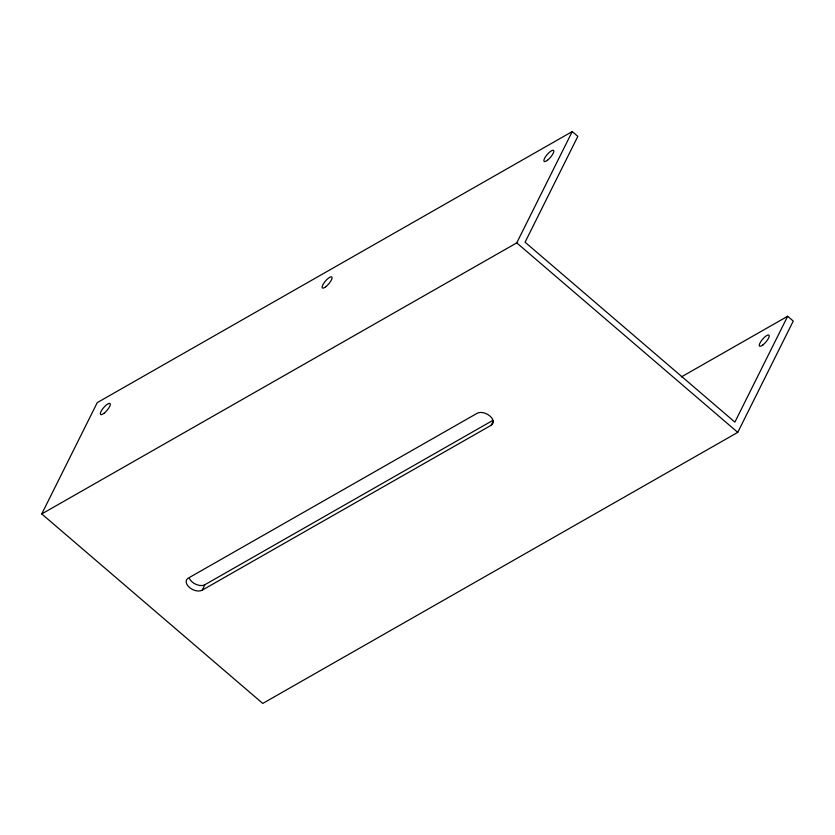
<?xml version="1.0" encoding="UTF-8"?>
<svg xmlns="http://www.w3.org/2000/svg" width="835" height="835" viewBox="0 0 835 835"><rect width="100%" height="100%" fill="white"/><g stroke="black" fill="none" stroke-linecap="round" stroke-linejoin="round"><path stroke-width="1.25" d="M41.75 513.932L97.246 402.627L572.246 131.565L577.841 136.366L525.069 242.213L734.884 422.113L787.655 316.267L793.25 321.068L737.754 432.373L262.754 703.435L41.75 513.932L516.75 242.881L572.246 131.565M202.164 590.188L491.168 425.265A9.655 5.918 26.5 0 0 489.905 416.007A9.655 5.918 26.5 0 0 477.182 413.273L188.178 578.196A9.655 5.918 26.5 0 0 189.451 587.454A9.655 5.918 26.5 0 0 202.164 590.188L204.888 584.719L492.765 420.443M491.168 425.265L493.349 420.892M681.35 376.929L787.655 316.267M516.75 242.881L737.754 432.373M204.888 584.719A9.655 5.918 26.5 0 1 189.441 578.561M547.489 160.226A7.244 2.171 -49.4 0 0 553.688 150.561A7.244 2.171 -49.4 0 0 545.359 156.959A7.244 2.171 -49.4 0 0 547.489 160.226M325.733 286.781A7.244 2.171 -49.4 0 0 331.923 277.105A7.244 2.171 -49.4 0 0 323.604 283.503A7.244 2.171 -49.4 0 0 325.733 286.781M103.968 413.325A7.244 2.171 -49.4 0 0 110.168 403.66A7.244 2.171 -49.4 0 0 101.839 410.048A7.244 2.171 -49.4 0 0 103.968 413.325M762.898 344.928A7.244 2.171 -49.4 0 0 769.098 335.263A7.244 2.171 -49.4 0 0 760.769 341.651A7.244 2.171 -49.4 0 0 762.898 344.928"/></g></svg>
